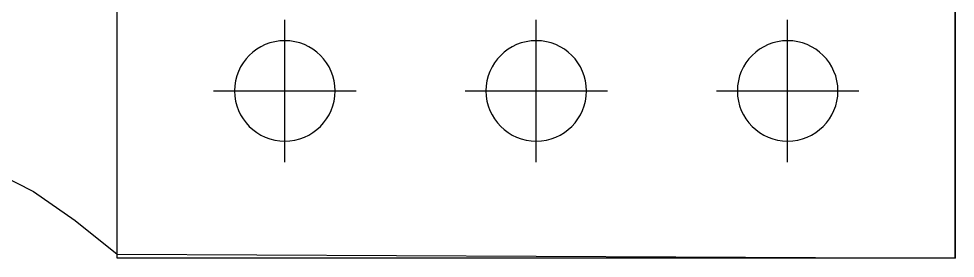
# Model space of a CAD drawing. Extents: x -668440 to 1010955, y -1678500 to 210463.
# Drawn here: x -630714 to -628479, y -897569 to -896996 of the extents above; entities that cross this region are included whole.
import ezdxf

# ---------------------------------------------------------------- set-up
doc = ezdxf.new("R2010")
doc.units = 0
doc.header["$MEASUREMENT"] = 0
doc.layers.get('0').update_dxf_attribs({"color": 3, "linetype": 'CONTINUOUS'})
for name, color, linetype in [('BOLT', 4, 'CONTINUOUS'), ('C400-R22-6M22_d', 7, 'CONTINUOUS'), ('chole', 7, 'CONTINUOUS'), ('cwr_d', 7, 'CONTINUOUS')]:
    doc.layers.add(name, color=color, linetype=linetype)

# ---------------------------------------------------------------- blocks, each defined once
blk = doc.blocks.new('剛接合部C1Y')
at = {"layer": 'BOLT'}
for p, q in [((-230077.77238, -394358.59222), (-230077.77238, -394324.59222)), ((-230017.77238, -394358.59222), (-230017.77238, -394324.59222)), ((-229957.77238, -394358.59222), (-229957.77238, -394324.59222)), ((-230094.77238, -394341.59222), (-230060.77238, -394341.59222)), ((-230034.77238, -394341.59222), (-230000.77238, -394341.59222)), ((-229974.77238, -394341.59222), (-229940.77238, -394341.59222))]:
    blk.add_line(p, q, dxfattribs=at)
at = {"layer": 'C400-R22-6M22_d'}
for p, q in [((-229917.77238, -394381.59222), (-229917.77238, -394241.59222)), ((-230147.77238, -394360.59222), (-230137.77238, -394365.59222)), ((-230137.77238, -394365.59222), (-230127.77238, -394372.59222)), ((-230127.77238, -394372.59222), (-230117.77238, -394380.59222)), ((-230117.77238, -394380.59222), (-229917.77238, -394381.59222))]:
    blk.add_line(p, q, dxfattribs=at)
at = {"layer": 'C400-R22-6M22_d', "extrusion": (0, 6.12323e-17, -1)}
for centre in [(230077.77238, -394341.59222), (230017.77238, -394341.59222), (229957.77238, -394341.59222)]:
    blk.add_circle(centre, 12, dxfattribs=at)
at = {"layer": 'chole', "extrusion": (0, 6.12323e-17, -1)}
for centre in [(230077.77238, -394341.59222), (230017.77238, -394341.59222), (229957.77238, -394341.59222)]:
    blk.add_circle(centre, 12, dxfattribs=at)
at = {"layer": 'cwr_d'}
for p, q in [((-230117.77238, -394381.59222), (-230117.77238, -394241.59222)), ((-229917.77238, -394241.59222), (-229917.77238, -394381.59222)), ((-229917.77238, -394381.59222), (-230117.77238, -394381.59222))]:
    blk.add_line(p, q, dxfattribs=at)
at = {"layer": 'cwr_d', "extrusion": (0, 6.12323e-17, -1)}
for centre in [(230077.77238, -394341.59222), (230017.77238, -394341.59222), (229957.77238, -394341.59222)]:
    blk.add_circle(centre, 12, dxfattribs=at)

msp = doc.modelspace()

# ---------------------------------------------------------------- block references
at = {"xscale": 10, "yscale": 10, "zscale": 10}
msp.add_blockref('剛接合部C1Y', (1670698.6842, 3046247.35843, 5600), dxfattribs=at)

doc.saveas('drawing.dxf')
